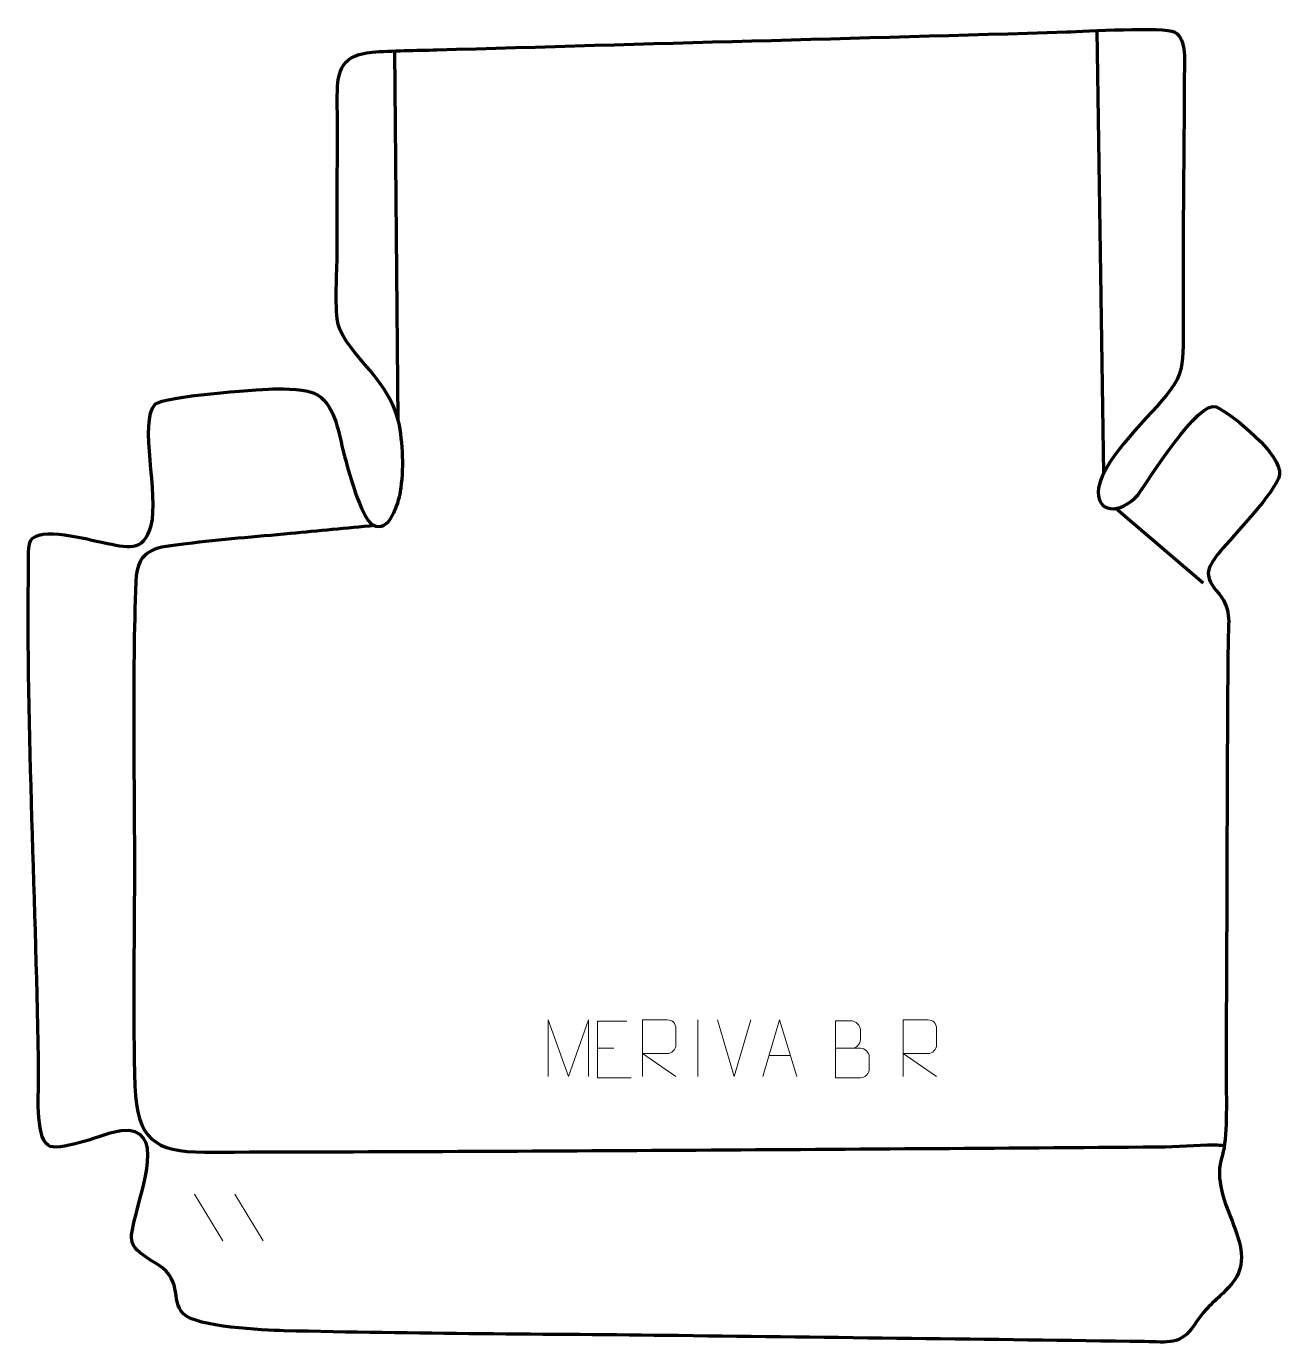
# Model space of a CAD drawing. Header units: millimetres. Extents: x -307 to 245, y -286 to 294.
import ezdxf

# ---------------------------------------------------------------- set-up
doc = ezdxf.new("R2010")
doc.units = ezdxf.units.MM
doc.header["$MEASUREMENT"] = 0
for name, color, linetype in [('layer 1', 7, 'Continuous'), ('layer 2', 7, 'Continuous'), ('layer 3', 7, 'Continuous')]:
    doc.layers.add(name, color=color, linetype=linetype)

msp = doc.modelspace()

# ---------------------------------------------------------------- linework, layer by layer
at = {"layer": 'layer 1', "color": 250, "lineweight": 9}
for points, knots in [([(-77.1318, -167.5118), (-77.1318, -167.5118), (-77.1318, -142.5539), (-77.1318, -142.5539), (-77.1318, -142.5539), (-77.1318, -142.5539), (-68.2067, -167.5118), (-68.2067, -167.5118), (-68.2067, -167.5118), (-68.2067, -167.5118), (-59.4468, -142.5544), (-59.4468, -142.5544), (-59.4468, -142.5544), (-59.4468, -142.5544), (-59.4468, -167.5118), (-59.4468, -167.5118)], [0, 0, 0, 0, 0.2, 0.2, 0.2, 0.2, 0.4, 0.4, 0.4, 0.4, 0.6, 0.6, 0.6, 0.6, 1, 1, 1, 1]), ([(-42.5835, -143.1532), (-42.5835, -143.1532), (-55.4574, -143.1532), (-55.4574, -143.1532), (-55.4574, -143.1532), (-55.4574, -143.1532), (-55.4574, -168.1068), (-55.4574, -168.1068), (-55.4574, -168.1068), (-55.4574, -168.1068), (-40.5916, -168.1068), (-40.5916, -168.1068)], [0, 0, 0, 0, 0.25, 0.25, 0.25, 0.25, 0.5, 0.5, 0.5, 0.5, 1, 1, 1, 1]), ([(-35.6213, -167.5096), (-35.6213, -167.5096), (-35.6213, -142.5561), (-35.6213, -142.5561), (-35.6213, -142.5561), (-32.0265, -142.5561), (-28.431, -142.5561), (-24.8358, -142.5561), (-24.8358, -142.5561), (-22.5105, -142.5938), (-20.9532, -144.0838), (-20.9573, -146.4502), (-20.9573, -146.4502), (-20.9577, -148.4857), (-20.9577, -151.5451), (-20.9573, -153.5811), (-20.9573, -153.5811), (-20.9638, -155.4566), (-22.7761, -157.3984), (-24.7856, -157.4175), (-24.7856, -157.4175), (-24.7856, -157.4175), (-35.6213, -157.4175), (-35.6213, -157.4175), (-35.6213, -157.4175), (-35.6213, -157.4175), (-20.9666, -167.5096), (-20.9666, -167.5096)], [0, 0, 0, 0, 0.125, 0.125, 0.125, 0.125, 0.25, 0.25, 0.25, 0.25, 0.375, 0.375, 0.375, 0.375, 0.5, 0.5, 0.5, 0.5, 0.625, 0.625, 0.625, 0.625, 0.75, 0.75, 0.75, 0.75, 1, 1, 1, 1]), ([(17.2402, -167.5096), (17.2402, -167.5096), (24.6112, -142.5561), (24.6112, -142.5561), (24.6112, -142.5561), (24.6112, -142.5561), (32.1811, -167.5096), (32.1811, -167.5096)], [0, 0, 0, 0, 0.33333333, 0.33333333, 0.33333333, 0.33333333, 1, 1, 1, 1]), ([(49.2781, -155.0332), (52.9167, -155.0328), (56.5038, -155.0328), (60.1432, -155.0332), (60.1432, -155.0332), (62.1186, -155.0505), (64.0422, -156.7866), (64.0422, -158.8362), (64.0422, -158.8362), (64.0418, -159.9648), (64.0418, -163.0142), (64.0422, -164.1431), (64.0422, -164.1431), (64.0598, -166.001), (62.5177, -168.0149), (60.1962, -167.998), (60.1962, -167.998), (56.5564, -167.9976), (52.917, -167.9976), (49.2781, -167.998), (49.2781, -167.998), (49.2781, -159.6797), (49.2781, -151.3619), (49.2781, -143.0444), (49.2781, -143.0444), (51.6518, -143.0444), (54.0259, -143.0444), (56.4001, -143.0444), (56.4001, -143.0444), (58.0809, -143.0268), (60.1777, -144.9373), (60.1954, -146.8997), (60.1954, -146.8997), (60.195, -148.9658), (60.195, -149.1118), (60.1954, -151.1783), (60.1954, -151.1783), (60.2127, -153.2444), (58.3582, -155.0505), (56.3482, -155.0332)], [0, 0, 0, 0, 0.09090909, 0.09090909, 0.09090909, 0.09090909, 0.18181818, 0.18181818, 0.18181818, 0.18181818, 0.27272727, 0.27272727, 0.27272727, 0.27272727, 0.36363636, 0.36363636, 0.36363636, 0.36363636, 0.45454545, 0.45454545, 0.45454545, 0.45454545, 0.54545455, 0.54545455, 0.54545455, 0.54545455, 0.63636364, 0.63636364, 0.63636364, 0.63636364, 0.72727273, 0.72727273, 0.72727273, 0.72727273, 0.81818182, 0.81818182, 0.81818182, 0.81818182, 1, 1, 1, 1]), ([(79.0162, -167.5099), (79.0162, -167.5099), (79.0162, -142.5564), (79.0162, -142.5564), (79.0162, -142.5564), (82.611, -142.5564), (86.2065, -142.5564), (89.8017, -142.5564), (89.8017, -142.5564), (92.127, -142.5941), (93.6843, -144.0841), (93.6802, -146.4505), (93.6802, -146.4505), (93.6798, -148.486), (93.6798, -151.5454), (93.6802, -153.5814), (93.6802, -153.5814), (93.6737, -155.4569), (91.8614, -157.3987), (89.8519, -157.4178), (89.8519, -157.4178), (89.8519, -157.4178), (79.0162, -157.4178), (79.0162, -157.4178), (79.0162, -157.4178), (79.0162, -157.4178), (93.6709, -167.5099), (93.6709, -167.5099)], [0, 0, 0, 0, 0.125, 0.125, 0.125, 0.125, 0.25, 0.25, 0.25, 0.25, 0.375, 0.375, 0.375, 0.375, 0.5, 0.5, 0.5, 0.5, 0.625, 0.625, 0.625, 0.625, 0.75, 0.75, 0.75, 0.75, 1, 1, 1, 1])]:
    msp.add_open_spline(points, degree=3, knots=knots, dxfattribs=at)
for points in [[(-11.2893, -142.5458), (-11.2893, -142.5458), (-11.2893, -167.5199), (-11.2893, -167.5199)], [(4.7107, -167.5097), (4.7107, -167.5097), (-2.6111, -142.5561), (-2.6111, -142.5561)], [(12.0326, -142.5561), (12.0326, -142.5561), (4.7108, -167.5097), (4.7108, -167.5097)], [(-55.4574, -155.0329), (-55.4574, -155.0329), (-48.2893, -155.0329), (-48.2893, -155.0329)], [(19.9628, -158.2602), (19.9628, -158.2602), (29.4585, -158.2602), (29.4585, -158.2602)], [(-232.5926, -219.1553), (-232.5926, -219.1553), (-220.2283, -239.6996), (-220.2283, -239.6996)], [(-214.8627, -219.1553), (-214.8627, -219.1553), (-202.4984, -239.6996), (-202.4984, -239.6996)]]:
    msp.add_open_spline(points, degree=3, dxfattribs=at)
at = {"layer": 'layer 2', "color": 142, "lineweight": 158}
for points in [[(164.0958, 292.4838), (164.0958, 292.4838), (167.0071, 97.6354), (167.0071, 97.6354)], [(-143.0337, 121.241), (-143.0337, 121.241), (-144.593, 283.5856), (-144.593, 283.5856)], [(172.665, 82.3841), (172.665, 82.3841), (210.8716, 49.7131), (210.8716, 49.7131)]]:
    msp.add_open_spline(points, degree=3, dxfattribs=at)
msp.add_open_spline([(-153.5594, 74.8386), (-165.8889, 73.6535), (-178.2182, 72.4669), (-190.5472, 71.2772), (-190.5472, 71.2772), (-205.8528, 69.8375), (-221.117, 68.7741), (-236.3847, 66.7997), (-236.3847, 66.7997), (-248.9726, 65.1719), (-257.8751, 65.4434), (-258.4566, 50.2449), (-258.4566, 50.2449), (-260.094, 7.4416), (-259.0242, -36.5216), (-259.0898, -79.4469), (-259.0898, -79.4469), (-259.1679, -109.8727), (-259.7988, -141.361), (-258.8315, -171.769), (-258.8315, -171.769), (-258.0997, -194.7739), (-250.2531, -200.722), (-228.2062, -200.6906), (-228.2062, -200.6906), (-88.4506, -200.4789), (51.3468, -199.4058), (191.1007, -198.384), (191.1007, -198.384), (199.4252, -198.3231), (207.6016, -197.5143), (215.8867, -197.5177), (215.8867, -197.5177), (217.4013, -197.5319), (218.7332, -197.6216), (220.2394, -197.7532)], degree=3, knots=[0, 0, 0, 0, 0.1, 0.1, 0.1, 0.1, 0.2, 0.2, 0.2, 0.2, 0.3, 0.3, 0.3, 0.3, 0.4, 0.4, 0.4, 0.4, 0.5, 0.5, 0.5, 0.5, 0.6, 0.6, 0.6, 0.6, 0.7, 0.7, 0.7, 0.7, 0.8, 0.8, 0.8, 0.8, 1, 1, 1, 1], dxfattribs=at)
at = {"layer": 'layer 3', "color": 242, "lineweight": 158}
msp.add_open_spline([(182.0939, 88.2418), (174.5689, 79.5818), (163.2875, 79.9907), (164.8886, 91.4791), (164.8886, 91.4791), (167.5496, 105.2871), (187.7905, 122.9321), (196.5381, 134.4687), (196.5381, 134.4687), (201.3192, 140.774), (201.939, 146.1214), (202.0743, 153.8645), (202.0743, 153.8645), (202.0918, 174.468), (202.0434, 194.9831), (202.1807, 215.5973), (202.1807, 215.5973), (202.2994, 234.4524), (202.5915, 253.2717), (202.5775, 272.1326), (202.5775, 272.1326), (202.5733, 277.7694), (203.9825, 288.8745), (198.3687, 291.8677), (198.3687, 291.8677), (193.6937, 294.3604), (158.7293, 292.1422), (150.9297, 291.8913), (150.9297, 291.8913), (58.6034, 289.213), (-33.7404, 286.7626), (-126.0617, 284.0215), (-126.0617, 284.0215), (-134.8274, 283.7612), (-146.0673, 283.7908), (-154.5536, 282.9994), (-154.5536, 282.9994), (-167.6356, 281.7795), (-169.8941, 275.5363), (-169.8617, 263.8069), (-169.8617, 263.8069), (-169.8036, 241.4141), (-169.8756, 219.0223), (-169.8995, 196.6296), (-169.8995, 196.6296), (-169.9094, 187.4039), (-170.8276, 174.3579), (-169.916, 165.7176), (-169.916, 165.7176), (-168.4835, 152.1392), (-148.1216, 141.0983), (-142.9157, 120.7921), (-142.9157, 120.7921), (-140.927, 111.2669), (-140.4733, 99.2715), (-142.0759, 89.6869), (-142.0759, 89.6869), (-142.9099, 84.6987), (-146.9111, 71.1162), (-154.2855, 75.1878), (-154.2855, 75.1878), (-159.524, 78.08), (-165.2509, 100.1855), (-167.0041, 106.5033), (-167.0041, 106.5033), (-169.2896, 115.2221), (-170.4134, 126.8246), (-178.437, 132.225), (-178.437, 132.225), (-183.3448, 135.084), (-192.6941, 135.0151), (-198.2519, 134.9303), (-198.2519, 134.9303), (-206.0416, 134.7366), (-245.7103, 131.72), (-249.9496, 128.1791), (-249.9496, 128.1791), (-257.2013, 120.3588), (-248.0614, 88.1937), (-251.7436, 74.8403), (-251.7436, 74.8403), (-255.1075, 62.6411), (-262.4129, 65.3126), (-272.8339, 67.3626), (-272.8339, 67.3626), (-278.9506, 68.5659), (-301.3366, 74.8451), (-304.7218, 68.156), (-304.7218, 68.156), (-305.8705, 65.8861), (-305.6367, 60.7718), (-305.6511, 58.1913), (-305.6511, 58.1913), (-306.5813, -15.6206), (-302.1772, -92.1697), (-301.1822, -166.4171), (-301.1822, -166.4171), (-301.0858, -173.6171), (-302.8434, -193.4109), (-297.0421, -197.7086), (-297.0421, -197.7086), (-292.8378, -200.8232), (-274.4258, -193.6827), (-269.1691, -192.2452), (-269.1691, -192.2452), (-244.5438, -185.5112), (-254.8485, -213.5921), (-257.9032, -226.1195), (-257.9032, -226.1195), (-260.9458, -239.245), (-263.3178, -241.3274), (-251.226, -248.6191), (-251.226, -248.6191), (-236.6894, -256.4419), (-243.8296, -265.3304), (-237.467, -271.9021), (-237.467, -271.9021), (-231.9405, -277.6101), (-202.1136, -279.0277), (-193.4068, -279.2865), (-193.4068, -279.2865), (-135.6901, -280.6649), (-77.6024, -280.7233), (-19.8369, -281.4354), (-19.8369, -281.4354), (48.4442, -282.2887), (116.786, -283.0891), (185.0603, -284.0565), (185.0603, -284.0565), (195.4021, -284.2031), (201.0311, -285.8121), (207.0196, -276.6393), (207.0196, -276.6393), (212.9346, -268.0258), (215.2592, -267.2175), (221.9302, -260.3784), (221.9302, -260.3784), (238.9983, -242.8801), (212.0123, -223.8601), (219.3506, -201.8764), (219.3506, -201.8764), (221.5831, -195.1884), (221.0176, -177.0809), (221.0539, -169.586), (221.0539, -169.586), (221.0976, -160.5691), (221.0257, -151.5607), (221.0462, -142.5483), (221.0462, -142.5483), (221.3681, -87.444), (221.3115, -32.2421), (221.8318, 22.8423), (221.8318, 22.8423), (221.9304, 33.2785), (223.7385, 38.0655), (216.6466, 46.3454), (216.6466, 46.3454), (210.7882, 53.1853), (212.9163, 56.7209), (218.3596, 63.44), (218.3596, 63.44), (224.0197, 70.3467), (242.6553, 89.3571), (244.4985, 97.1713), (244.4985, 97.1713), (245.3861, 106.0285), (224.3817, 123.4057), (216.6394, 127.0149), (216.6394, 127.0149), (208.8665, 130.6384), (186.7967, 94.5652), (182.0939, 88.2418)], degree=3, knots=[0, 0, 0, 0, 0.02272727, 0.02272727, 0.02272727, 0.02272727, 0.04545455, 0.04545455, 0.04545455, 0.04545455, 0.06818182, 0.06818182, 0.06818182, 0.06818182, 0.09090909, 0.09090909, 0.09090909, 0.09090909, 0.11363636, 0.11363636, 0.11363636, 0.11363636, 0.13636364, 0.13636364, 0.13636364, 0.13636364, 0.15909091, 0.15909091, 0.15909091, 0.15909091, 0.18181818, 0.18181818, 0.18181818, 0.18181818, 0.20454545, 0.20454545, 0.20454545, 0.20454545, 0.22727273, 0.22727273, 0.22727273, 0.22727273, 0.25, 0.25, 0.25, 0.25, 0.27272727, 0.27272727, 0.27272727, 0.27272727, 0.29545455, 0.29545455, 0.29545455, 0.29545455, 0.31818182, 0.31818182, 0.31818182, 0.31818182, 0.34090909, 0.34090909, 0.34090909, 0.34090909, 0.36363636, 0.36363636, 0.36363636, 0.36363636, 0.38636364, 0.38636364, 0.38636364, 0.38636364, 0.40909091, 0.40909091, 0.40909091, 0.40909091, 0.43181818, 0.43181818, 0.43181818, 0.43181818, 0.45454545, 0.45454545, 0.45454545, 0.45454545, 0.47727273, 0.47727273, 0.47727273, 0.47727273, 0.5, 0.5, 0.5, 0.5, 0.52272727, 0.52272727, 0.52272727, 0.52272727, 0.54545455, 0.54545455, 0.54545455, 0.54545455, 0.56818182, 0.56818182, 0.56818182, 0.56818182, 0.59090909, 0.59090909, 0.59090909, 0.59090909, 0.61363636, 0.61363636, 0.61363636, 0.61363636, 0.63636364, 0.63636364, 0.63636364, 0.63636364, 0.65909091, 0.65909091, 0.65909091, 0.65909091, 0.68181818, 0.68181818, 0.68181818, 0.68181818, 0.70454545, 0.70454545, 0.70454545, 0.70454545, 0.72727273, 0.72727273, 0.72727273, 0.72727273, 0.75, 0.75, 0.75, 0.75, 0.77272727, 0.77272727, 0.77272727, 0.77272727, 0.79545455, 0.79545455, 0.79545455, 0.79545455, 0.81818182, 0.81818182, 0.81818182, 0.81818182, 0.84090909, 0.84090909, 0.84090909, 0.84090909, 0.86363636, 0.86363636, 0.86363636, 0.86363636, 0.88636364, 0.88636364, 0.88636364, 0.88636364, 0.90909091, 0.90909091, 0.90909091, 0.90909091, 0.93181818, 0.93181818, 0.93181818, 0.93181818, 0.95454545, 0.95454545, 0.95454545, 0.95454545, 1, 1, 1, 1], dxfattribs=at)

doc.saveas('drawing.dxf')
